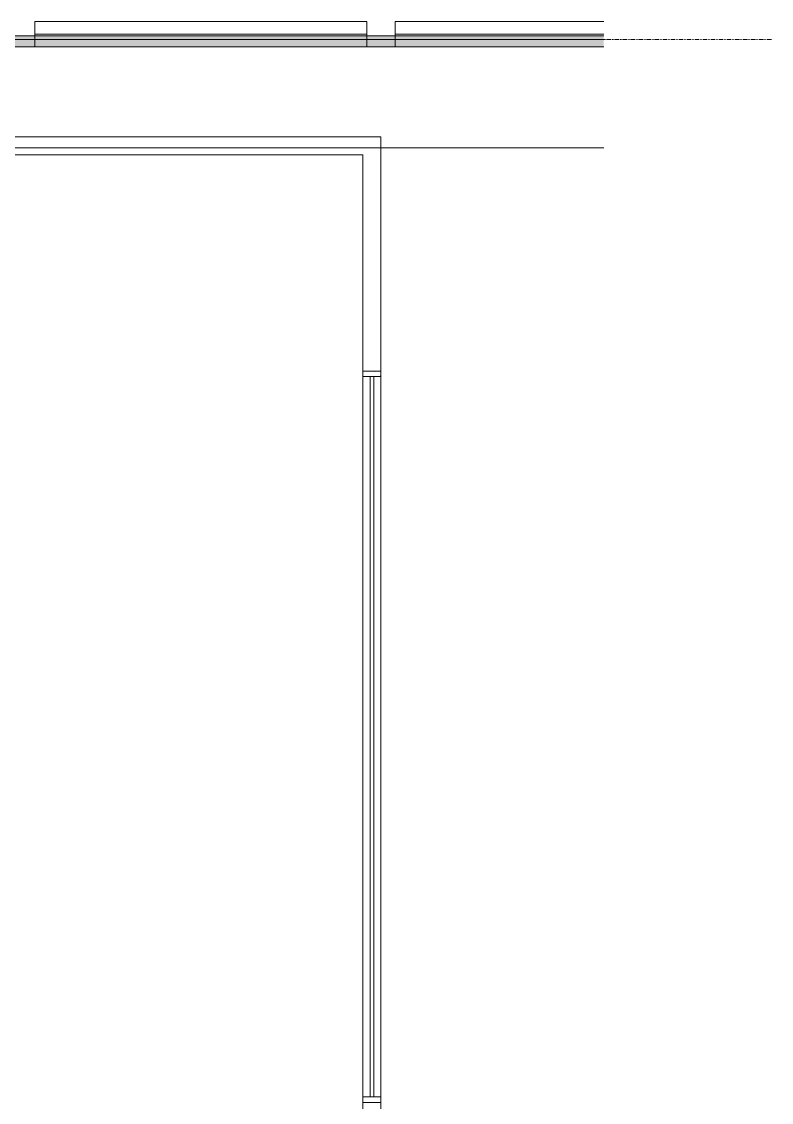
# Model space of a CAD drawing. Header units: millimetres. Extents: x -21807 to 17683, y 43568 to 60640.
# Drawn here: x 13254 to 15335, y 55487 to 58487 of the extents above; entities that cross this region are included whole.
import ezdxf

# ---------------------------------------------------------------- set-up
doc = ezdxf.new("R2010")
doc.units = ezdxf.units.MM
doc.linetypes.add('Grid Line', pattern=[22.225, 12.7, -3.175, 3.175, -3.175])
doc.layers.add('A-FLOR', color=7, linetype='Continuous', lineweight=9, true_color=0x007f00)
doc.layers.add('A-GLAZ', color=7, linetype='Continuous', lineweight=9, true_color=0x00007f)
for name, color, linetype, lineweight in [('A-WALL', 7, 'Continuous', 9), ('A-WALL-PATT', 7, 'Continuous', 9), ('S-GRID', 7, 'Continuous', 9)]:
    doc.layers.add(name, color=color, linetype=linetype, lineweight=lineweight)

# ---------------------------------------------------------------- blocks, each defined once
blk = doc.blocks.new('AK_OViewTuongPanel - 2000x1200-1198638-MẶT BẰNG HỆ THỐNG GIÓ THẢI')
at = {"layer": 'A-GLAZ', "true_color": 0xaaaaaa}
h = blk.add_hatch(dxfattribs=at)
h.set_pattern_fill('FP_1', color=253, style=0, pattern_type=2)
h.set_pattern_definition([(127.5, (56501.94, -14226.41), (-107.6708, -3.52028), [7.376, -77.561, 7.376, -87.62, -90.805]), (127.5, (56501.94, -14226.41), (-107.6708, -3.52028), [-179.934, 7.376, -83.429]), (97.5, (56501.94, -14226.41), (-157.70153, 98.89488), [7.376, -38.445, 7.376, -69.179, -29.337]), (97.5, (56501.94, -14226.41), (-157.70153, 98.89488), [-122.377, 7.376, -21.961]), (57.5, (56501.94, -14295.14), (-0.31631, 174.01878), [7.376, -20.564, 7.376, -93.208, -131.318]), (57.5, (56501.94, -14295.14), (-0.31631, 174.01878), [-128.524, 7.376, -123.942]), (47.5, (56501.94, -14295.14), (-49.0445, 167.9829), [7.376, -6.594, 7.376, -58.562, -75.438]), (47.5, (56501.94, -14295.14), (-49.0445, 167.9829), [-79.908, 7.376, -68.062])])
h.paths.add_polyline_path([(1015, 25), (1000, 25), (1000, -25), (1015, -25)])
h.paths.add_polyline_path([(-1000, -25), (-1000, 25), (-1015, 25), (-1015, -25)])
at = {"layer": 'A-GLAZ', "color": 9, "lineweight": 13, "true_color": 0xaaaad4}
for p, q in [((-1015, 25), (-1015, -25)), ((-1000, 25), (-1015, 25)), ((-1000, -25), (-1000, 25)), ((1000, 25), (-1000, 25)), ((1000, 5), (-1000, 5)), ((-1000, 5), (-1000, -5)), ((1015, 25), (1000, 25)), ((1000, 25), (1000, -25)), ((1000, -5), (1000, 5)), ((1015, -25), (1015, 25)), ((-1015, -25), (-1000, -25)), ((-1000, -5), (1000, -5)), ((-1000, -25), (1000, -25)), ((1000, -25), (1015, -25))]:
    blk.add_line(p, q, dxfattribs=at)
at = {"layer": 'A-GLAZ', "color": 7, "lineweight": 13, "true_color": 0xececf5}
for p, q in [((-1015, -25), (-1015, 25)), ((-1000, -5), (-1000, 5)), ((-1000, 5), (-1000, -5)), ((1000, 5), (1000, -5)), ((1000, -5), (1000, 5)), ((1015, 25), (1015, -25))]:
    blk.add_line(p, q, dxfattribs=at)
at = {"layer": 'A-GLAZ', "color": 254, "lineweight": 13, "true_color": 0xe0e0ef}
for p, q in [((-1015, 25), (-1000, 25)), ((-1000, 25), (-1000, 5)), ((1000, 25), (1015, 25)), ((1000, 5), (1000, 25)), ((-1000, -25), (-1015, -25)), ((-1000, -5), (-1000, -25)), ((1000, -25), (1000, -5)), ((1015, -25), (1000, -25))]:
    blk.add_line(p, q, dxfattribs=at)
at = {"layer": 'A-GLAZ', "color": 254, "lineweight": 13, "true_color": 0xcccce5}
for p, q in [((-1000, 25), (1000, 25)), ((-1000, 5), (1000, 5)), ((1000, -5), (-1000, -5)), ((1000, -25), (-1000, -25))]:
    blk.add_line(p, q, dxfattribs=at)
blk = doc.blocks.new('M_Window-Louvers - 1000x1000mm-1210469-MẶT BẰNG HỆ THỐNG GIÓ THẢI')
at = {"layer": 'A-GLAZ', "color": 254, "lineweight": 13, "true_color": 0xcccce5}
for p, q in [((-460.5, 26.3), (-460.5, 61.2)), ((117.7, 61.2), (-460.5, 61.2)), ((-460.5, 61.2), (-460.5, 26.3)), ((117.7, 61.2), (-460.5, 61.2)), ((-460.5, -8.7), (-460.5, 26.3)), ((-460.5, 26.3), (-460.5, -8.7)), ((-460.5, -8.7), (117.7, -8.7)), ((117.7, -8.7), (-460.5, -8.7))]:
    blk.add_line(p, q, dxfattribs=at)
at = {"layer": 'A-GLAZ', "color": 254, "lineweight": 13, "true_color": 0xe0e0ef}
for p, q in [((-460.5, 61.2), (-460.5, 26.3)), ((117.7, 61.2), (-460.5, 61.2)), ((-460.5, 26.3), (-460.5, 61.2)), ((117.7, 61.2), (-460.5, 61.2)), ((-460.5, 26.3), (-460.5, -8.7)), ((117.7, 26.3), (-460.5, 26.3)), ((-460.5, -8.7), (-460.5, 26.3)), ((117.7, 26.3), (-460.5, 26.3)), ((117.7, -8.7), (-460.5, -8.7)), ((-460.5, -8.7), (117.7, -8.7))]:
    blk.add_line(p, q, dxfattribs=at)
at = {"layer": 'A-GLAZ', "color": 7, "lineweight": 13, "true_color": 0xececf5}
for p, q in [((-460.5, 61.2), (-460.5, 26.3)), ((117.7, 61.2), (-460.5, 61.2)), ((-460.5, 26.3), (-460.5, 61.2)), ((117.7, 61.2), (-460.5, 61.2)), ((-460.5, 26.3), (-460.5, -8.7)), ((-460.5, -8.7), (-460.5, 26.3)), ((117.7, -8.7), (-460.5, -8.7)), ((-460.5, -8.7), (117.7, -8.7))]:
    blk.add_line(p, q, dxfattribs=at)
at = {"layer": 'A-GLAZ', "color": 7, "lineweight": 13, "true_color": 0xf3f3f9}
for p, q in [((-460.5, 61.2), (-460.5, 26.3)), ((117.7, 61.2), (-460.5, 61.2)), ((-460.5, 26.3), (-460.5, 61.2)), ((117.7, 61.2), (-460.5, 61.2)), ((117.7, 26.3), (-460.5, 26.3)), ((117.7, 26.3), (-460.5, 26.3)), ((-460.5, 26.3), (-460.5, -8.7)), ((-460.5, -8.7), (-460.5, 26.3)), ((117.7, -8.7), (-460.5, -8.7)), ((-460.5, -8.7), (117.7, -8.7))]:
    blk.add_line(p, q, dxfattribs=at)
at = {"layer": 'A-GLAZ', "color": 7, "lineweight": 13, "true_color": 0xf7f7fb}
for p, q in [((-460.5, 61.2), (-460.5, 26.3)), ((117.7, 61.2), (-460.5, 61.2)), ((-460.5, 26.3), (-460.5, 61.2)), ((117.7, 61.2), (-460.5, 61.2)), ((-460.5, 26.3), (-460.5, -8.7)), ((-460.5, -8.7), (-460.5, 26.3)), ((117.7, -8.7), (-460.5, -8.7)), ((-460.5, -8.7), (117.7, -8.7))]:
    blk.add_line(p, q, dxfattribs=at)
at = {"layer": 'A-GLAZ', "color": 7, "lineweight": 13, "true_color": 0xfafafc}
for p, q in [((-460.5, 61.2), (-460.5, 26.3)), ((117.7, 61.2), (-460.5, 61.2)), ((-460.5, 26.3), (-460.5, 61.2)), ((117.7, 61.2), (-460.5, 61.2)), ((117.7, 26.3), (-460.5, 26.3)), ((117.7, 26.3), (-460.5, 26.3)), ((-460.5, 26.3), (-460.5, -8.7)), ((-460.5, -8.7), (-460.5, 26.3)), ((117.7, -8.7), (-460.5, -8.7)), ((-460.5, -8.7), (117.7, -8.7))]:
    blk.add_line(p, q, dxfattribs=at)
at = {"layer": 'A-GLAZ', "color": 7, "lineweight": 13, "true_color": 0xfcfcfd}
for p, q in [((-460.5, 61.2), (-460.5, 26.3)), ((117.7, 61.2), (-460.5, 61.2)), ((-460.5, 26.3), (-460.5, 61.2)), ((117.7, 61.2), (-460.5, 61.2)), ((-460.5, 26.3), (-460.5, -8.7)), ((-460.5, -8.7), (-460.5, 26.3)), ((117.7, -8.7), (-460.5, -8.7)), ((-460.5, -8.7), (117.7, -8.7))]:
    blk.add_line(p, q, dxfattribs=at)
at = {"layer": 'A-GLAZ', "color": 7, "lineweight": 13, "true_color": 0xfdfdfd}
for p, q in [((-460.5, 61.2), (-460.5, 26.3)), ((117.7, 61.2), (-460.5, 61.2)), ((-460.5, 26.3), (-460.5, 61.2)), ((-460.5, 61.2), (-460.5, 26.3)), ((117.7, 61.2), (-460.5, 61.2)), ((117.7, 61.2), (-460.5, 61.2)), ((-460.5, 26.3), (-460.5, 61.2)), ((-460.5, 61.2), (-460.5, 26.3)), ((117.7, 61.2), (-460.5, 61.2)), ((117.7, 61.2), (-460.5, 61.2)), ((-460.5, 26.3), (-460.5, 61.2)), ((-460.5, 61.2), (-460.5, 26.3)), ((117.7, 61.2), (-460.5, 61.2)), ((117.7, 61.2), (-460.5, 61.2)), ((-460.5, 26.3), (-460.5, 61.2)), ((-460.5, 61.2), (-460.5, 26.3)), ((117.7, 61.2), (-460.5, 61.2)), ((117.7, 61.2), (-460.5, 61.2)), ((-460.5, 26.3), (-460.5, 61.2)), ((-460.5, 61.2), (-460.5, 26.3)), ((117.7, 61.2), (-460.5, 61.2)), ((117.7, 61.2), (-460.5, 61.2)), ((-460.5, 26.3), (-460.5, 61.2)), ((-460.5, 61.2), (-460.5, 26.3)), ((117.7, 61.2), (-460.5, 61.2)), ((117.7, 61.2), (-460.5, 61.2)), ((-460.5, 26.3), (-460.5, 61.2)), ((-460.5, 61.2), (-460.5, 26.3)), ((117.7, 61.2), (-460.5, 61.2)), ((117.7, 61.2), (-460.5, 61.2)), ((-460.5, 26.3), (-460.5, 61.2)), ((-460.5, 61.2), (-460.5, 26.3)), ((117.7, 61.2), (-460.5, 61.2)), ((117.7, 61.2), (-460.5, 61.2)), ((-460.5, 26.3), (-460.5, 61.2)), ((-460.5, 61.2), (-460.5, 26.3)), ((117.7, 61.2), (-460.5, 61.2)), ((117.7, 61.2), (-460.5, 61.2)), ((-460.5, 26.3), (-460.5, 61.2)), ((-460.5, 61.2), (-460.5, 26.3)), ((117.7, 61.2), (-460.5, 61.2)), ((117.7, 61.2), (-460.5, 61.2)), ((-460.5, 26.3), (-460.5, 61.2)), ((-460.5, 61.2), (-460.5, 26.3)), ((117.7, 61.2), (-460.5, 61.2)), ((117.7, 61.2), (-460.5, 61.2)), ((-460.5, 26.3), (-460.5, 61.2)), ((-460.5, 61.2), (-460.5, 26.3)), ((117.7, 61.2), (-460.5, 61.2)), ((117.7, 61.2), (-460.5, 61.2)), ((-460.5, 26.3), (-460.5, 61.2)), ((-460.5, 61.2), (-460.5, 26.3)), ((117.7, 61.2), (-460.5, 61.2)), ((117.7, 61.2), (-460.5, 61.2)), ((-460.5, 26.3), (-460.5, 61.2)), ((-460.5, 61.2), (-460.5, 26.3)), ((117.7, 61.2), (-460.5, 61.2)), ((117.7, 61.2), (-460.5, 61.2)), ((117.7, 26.3), (-460.5, 26.3)), ((117.7, 26.3), (-460.5, 26.3)), ((117.7, 26.3), (-460.5, 26.3)), ((117.7, 26.3), (-460.5, 26.3)), ((117.7, 26.3), (-460.5, 26.3)), ((117.7, 26.3), (-460.5, 26.3)), ((117.7, 26.3), (-460.5, 26.3)), ((-460.5, 26.3), (-460.5, -8.7)), ((117.7, 26.3), (-460.5, 26.3)), ((117.7, 26.3), (-460.5, 26.3)), ((-460.5, -8.7), (-460.5, 26.3)), ((-460.5, 26.3), (-460.5, -8.7)), ((117.7, 26.3), (-460.5, 26.3)), ((117.7, 26.3), (-460.5, 26.3)), ((-460.5, -8.7), (-460.5, 26.3)), ((-460.5, 26.3), (-460.5, -8.7)), ((117.7, 26.3), (-460.5, 26.3)), ((117.7, 26.3), (-460.5, 26.3)), ((-460.5, -8.7), (-460.5, 26.3)), ((-460.5, 26.3), (-460.5, -8.7)), ((117.7, 26.3), (-460.5, 26.3)), ((117.7, 26.3), (-460.5, 26.3)), ((-460.5, -8.7), (-460.5, 26.3)), ((-460.5, 26.3), (-460.5, -8.7)), ((117.7, 26.3), (-460.5, 26.3)), ((117.7, 26.3), (-460.5, 26.3)), ((-460.5, -8.7), (-460.5, 26.3)), ((-460.5, 26.3), (-460.5, -8.7)), ((117.7, 26.3), (-460.5, 26.3)), ((117.7, 26.3), (-460.5, 26.3)), ((-460.5, -8.7), (-460.5, 26.3)), ((-460.5, 26.3), (-460.5, -8.7)), ((117.7, 26.3), (-460.5, 26.3)), ((117.7, 26.3), (-460.5, 26.3)), ((-460.5, -8.7), (-460.5, 26.3)), ((-460.5, 26.3), (-460.5, -8.7)), ((117.7, 26.3), (-460.5, 26.3)), ((117.7, 26.3), (-460.5, 26.3)), ((-460.5, -8.7), (-460.5, 26.3)), ((-460.5, 26.3), (-460.5, -8.7)), ((117.7, 26.3), (-460.5, 26.3)), ((117.7, 26.3), (-460.5, 26.3)), ((-460.5, -8.7), (-460.5, 26.3)), ((-460.5, 26.3), (-460.5, -8.7)), ((117.7, 26.3), (-460.5, 26.3)), ((117.7, 26.3), (-460.5, 26.3)), ((-460.5, -8.7), (-460.5, 26.3)), ((-460.5, 26.3), (-460.5, -8.7)), ((117.7, 26.3), (-460.5, 26.3)), ((117.7, 26.3), (-460.5, 26.3)), ((-460.5, -8.7), (-460.5, 26.3)), ((-460.5, 26.3), (-460.5, -8.7)), ((117.7, 26.3), (-460.5, 26.3)), ((117.7, 26.3), (-460.5, 26.3)), ((-460.5, -8.7), (-460.5, 26.3)), ((-460.5, 26.3), (-460.5, -8.7)), ((117.7, 26.3), (-460.5, 26.3)), ((117.7, 26.3), (-460.5, 26.3)), ((-460.5, -8.7), (-460.5, 26.3)), ((-460.5, 26.3), (-460.5, -8.7)), ((117.7, 26.3), (-460.5, 26.3)), ((117.7, 26.3), (-460.5, 26.3)), ((-460.5, -8.7), (-460.5, 26.3)), ((-460.5, 26.3), (-460.5, -8.7)), ((117.7, 26.3), (-460.5, 26.3)), ((117.7, 26.3), (-460.5, 26.3)), ((117.7, -8.7), (-460.5, -8.7)), ((-460.5, -8.7), (117.7, -8.7)), ((117.7, -8.7), (-460.5, -8.7)), ((-460.5, -8.7), (117.7, -8.7)), ((117.7, -8.7), (-460.5, -8.7)), ((-460.5, -8.7), (117.7, -8.7)), ((117.7, -8.7), (-460.5, -8.7)), ((-460.5, -8.7), (117.7, -8.7)), ((117.7, -8.7), (-460.5, -8.7)), ((-460.5, -8.7), (117.7, -8.7)), ((117.7, -8.7), (-460.5, -8.7)), ((-460.5, -8.7), (117.7, -8.7)), ((117.7, -8.7), (-460.5, -8.7)), ((-460.5, -8.7), (117.7, -8.7)), ((117.7, -8.7), (-460.5, -8.7)), ((-460.5, -8.7), (117.7, -8.7)), ((117.7, -8.7), (-460.5, -8.7)), ((-460.5, -8.7), (117.7, -8.7)), ((117.7, -8.7), (-460.5, -8.7)), ((-460.5, -8.7), (117.7, -8.7)), ((117.7, -8.7), (-460.5, -8.7)), ((-460.5, -8.7), (117.7, -8.7)), ((117.7, -8.7), (-460.5, -8.7)), ((-460.5, -8.7), (117.7, -8.7)), ((117.7, -8.7), (-460.5, -8.7)), ((-460.5, -8.7), (117.7, -8.7)), ((117.7, -8.7), (-460.5, -8.7)), ((-460.5, -8.7), (117.7, -8.7)), ((117.7, -8.7), (-460.5, -8.7))]:
    blk.add_line(p, q, dxfattribs=at)
at = {"layer": 'A-GLAZ', "color": 9, "lineweight": 13, "true_color": 0xaaaad4}
for p, q in [((-460.5, 26.3), (-460.5, 61.2)), ((117.7, 61.2), (-460.5, 61.2)), ((-460.5, -8.7), (-460.5, 26.3)), ((117.7, 26.3), (-460.5, 26.3)), ((-460.5, -8.7), (117.7, -8.7))]:
    blk.add_line(p, q, dxfattribs=at)
blk = doc.blocks.new('M_Window-Louvers - 1000x1000mm-V24-MẶT BẰNG HỆ THỐNG GIÓ THẢI')
at = {"layer": 'A-GLAZ', "color": 254, "lineweight": 13, "true_color": 0xcccce5}
for p, q in [((-460.5, 26.275), (-460.5, 61.2)), ((460.5, 61.2), (-460.5, 61.2)), ((-460.5, 61.2), (-460.5, 26.275)), ((460.5, 61.2), (-460.5, 61.2)), ((460.5, 61.2), (460.5, 26.275)), ((460.5, 26.275), (460.5, 61.2)), ((-460.5, -8.65), (-460.5, 26.275)), ((-460.5, 26.275), (-460.5, -8.65)), ((460.5, 26.275), (460.5, -8.65)), ((460.5, -8.65), (460.5, 26.275)), ((-460.5, -8.65), (460.5, -8.65)), ((460.5, -8.65), (-460.5, -8.65))]:
    blk.add_line(p, q, dxfattribs=at)
at = {"layer": 'A-GLAZ', "color": 254, "lineweight": 13, "true_color": 0xe0e0ef}
for p, q in [((-460.5, 61.2), (-460.5, 26.275)), ((460.5, 61.2), (-460.5, 61.2)), ((-460.5, 26.275), (-460.5, 61.2)), ((460.5, 61.2), (-460.5, 61.2)), ((460.5, 26.275), (460.5, 61.2)), ((460.5, 61.2), (460.5, 26.275)), ((-460.5, 26.275), (-460.5, -8.65)), ((460.5, 26.275), (-460.5, 26.275)), ((-460.5, -8.65), (-460.5, 26.275)), ((460.5, 26.275), (-460.5, 26.275)), ((460.5, -8.65), (460.5, 26.275)), ((460.5, 26.275), (460.5, -8.65)), ((460.5, -8.65), (-460.5, -8.65)), ((-460.5, -8.65), (460.5, -8.65))]:
    blk.add_line(p, q, dxfattribs=at)
at = {"layer": 'A-GLAZ', "color": 7, "lineweight": 13, "true_color": 0xececf5}
for p, q in [((-460.5, 61.2), (-460.5, 26.275)), ((460.5, 61.2), (-460.5, 61.2)), ((-460.5, 26.275), (-460.5, 61.2)), ((460.5, 61.2), (-460.5, 61.2)), ((460.5, 26.275), (460.5, 61.2)), ((460.5, 61.2), (460.5, 26.275)), ((-460.5, 26.275), (-460.5, -8.65)), ((-460.5, -8.65), (-460.5, 26.275)), ((460.5, -8.65), (460.5, 26.275)), ((460.5, 26.275), (460.5, -8.65)), ((460.5, -8.65), (-460.5, -8.65)), ((-460.5, -8.65), (460.5, -8.65))]:
    blk.add_line(p, q, dxfattribs=at)
at = {"layer": 'A-GLAZ', "color": 7, "lineweight": 13, "true_color": 0xf3f3f9}
for p, q in [((-460.5, 61.2), (-460.5, 26.275)), ((460.5, 61.2), (-460.5, 61.2)), ((-460.5, 26.275), (-460.5, 61.2)), ((460.5, 61.2), (-460.5, 61.2)), ((460.5, 26.275), (460.5, 61.2)), ((460.5, 61.2), (460.5, 26.275)), ((460.5, 26.275), (-460.5, 26.275)), ((460.5, 26.275), (-460.5, 26.275)), ((-460.5, 26.275), (-460.5, -8.65)), ((-460.5, -8.65), (-460.5, 26.275)), ((460.5, -8.65), (460.5, 26.275)), ((460.5, 26.275), (460.5, -8.65)), ((460.5, -8.65), (-460.5, -8.65)), ((-460.5, -8.65), (460.5, -8.65))]:
    blk.add_line(p, q, dxfattribs=at)
at = {"layer": 'A-GLAZ', "color": 7, "lineweight": 13, "true_color": 0xf7f7fb}
for p, q in [((-460.5, 61.2), (-460.5, 26.275)), ((460.5, 61.2), (-460.5, 61.2)), ((-460.5, 26.275), (-460.5, 61.2)), ((460.5, 61.2), (-460.5, 61.2)), ((460.5, 26.275), (460.5, 61.2)), ((460.5, 61.2), (460.5, 26.275)), ((-460.5, 26.275), (-460.5, -8.65)), ((-460.5, -8.65), (-460.5, 26.275)), ((460.5, -8.65), (460.5, 26.275)), ((460.5, 26.275), (460.5, -8.65)), ((460.5, -8.65), (-460.5, -8.65)), ((-460.5, -8.65), (460.5, -8.65))]:
    blk.add_line(p, q, dxfattribs=at)
at = {"layer": 'A-GLAZ', "color": 7, "lineweight": 13, "true_color": 0xfafafc}
for p, q in [((-460.5, 61.2), (-460.5, 26.275)), ((460.5, 61.2), (-460.5, 61.2)), ((-460.5, 26.275), (-460.5, 61.2)), ((460.5, 61.2), (-460.5, 61.2)), ((460.5, 26.275), (460.5, 61.2)), ((460.5, 61.2), (460.5, 26.275)), ((460.5, 26.275), (-460.5, 26.275)), ((460.5, 26.275), (-460.5, 26.275)), ((-460.5, 26.275), (-460.5, -8.65)), ((-460.5, -8.65), (-460.5, 26.275)), ((460.5, -8.65), (460.5, 26.275)), ((460.5, 26.275), (460.5, -8.65)), ((460.5, -8.65), (-460.5, -8.65)), ((-460.5, -8.65), (460.5, -8.65))]:
    blk.add_line(p, q, dxfattribs=at)
at = {"layer": 'A-GLAZ', "color": 7, "lineweight": 13, "true_color": 0xfcfcfd}
for p, q in [((-460.5, 61.2), (-460.5, 26.275)), ((460.5, 61.2), (-460.5, 61.2)), ((-460.5, 26.275), (-460.5, 61.2)), ((460.5, 61.2), (-460.5, 61.2)), ((460.5, 26.275), (460.5, 61.2)), ((460.5, 61.2), (460.5, 26.275)), ((-460.5, 26.275), (-460.5, -8.65)), ((-460.5, -8.65), (-460.5, 26.275)), ((460.5, -8.65), (460.5, 26.275)), ((460.5, 26.275), (460.5, -8.65)), ((460.5, -8.65), (-460.5, -8.65)), ((-460.5, -8.65), (460.5, -8.65))]:
    blk.add_line(p, q, dxfattribs=at)
at = {"layer": 'A-GLAZ', "color": 7, "lineweight": 13, "true_color": 0xfdfdfd}
for p, q in [((-460.5, 61.2), (-460.5, 26.275)), ((460.5, 61.2), (-460.5, 61.2)), ((-460.5, 26.275), (-460.5, 61.2)), ((-460.5, 61.2), (-460.5, 26.275)), ((460.5, 61.2), (-460.5, 61.2)), ((460.5, 61.2), (-460.5, 61.2)), ((-460.5, 26.275), (-460.5, 61.2)), ((-460.5, 61.2), (-460.5, 26.275)), ((460.5, 61.2), (-460.5, 61.2)), ((460.5, 61.2), (-460.5, 61.2)), ((-460.5, 26.275), (-460.5, 61.2)), ((-460.5, 61.2), (-460.5, 26.275)), ((460.5, 61.2), (-460.5, 61.2)), ((460.5, 61.2), (-460.5, 61.2)), ((-460.5, 26.275), (-460.5, 61.2)), ((-460.5, 61.2), (-460.5, 26.275)), ((460.5, 61.2), (-460.5, 61.2)), ((460.5, 61.2), (-460.5, 61.2)), ((-460.5, 26.275), (-460.5, 61.2)), ((-460.5, 61.2), (-460.5, 26.275)), ((460.5, 61.2), (-460.5, 61.2)), ((460.5, 61.2), (-460.5, 61.2)), ((-460.5, 26.275), (-460.5, 61.2)), ((-460.5, 61.2), (-460.5, 26.275)), ((460.5, 61.2), (-460.5, 61.2)), ((460.5, 61.2), (-460.5, 61.2)), ((-460.5, 26.275), (-460.5, 61.2)), ((-460.5, 61.2), (-460.5, 26.275)), ((460.5, 61.2), (-460.5, 61.2)), ((460.5, 61.2), (-460.5, 61.2)), ((-460.5, 26.275), (-460.5, 61.2)), ((-460.5, 61.2), (-460.5, 26.275)), ((460.5, 61.2), (-460.5, 61.2)), ((460.5, 61.2), (-460.5, 61.2)), ((-460.5, 26.275), (-460.5, 61.2)), ((-460.5, 61.2), (-460.5, 26.275)), ((460.5, 61.2), (-460.5, 61.2)), ((460.5, 61.2), (-460.5, 61.2)), ((-460.5, 26.275), (-460.5, 61.2)), ((-460.5, 61.2), (-460.5, 26.275)), ((460.5, 61.2), (-460.5, 61.2)), ((460.5, 61.2), (-460.5, 61.2)), ((-460.5, 26.275), (-460.5, 61.2)), ((-460.5, 61.2), (-460.5, 26.275)), ((460.5, 61.2), (-460.5, 61.2)), ((460.5, 61.2), (-460.5, 61.2)), ((-460.5, 26.275), (-460.5, 61.2)), ((-460.5, 61.2), (-460.5, 26.275)), ((460.5, 61.2), (-460.5, 61.2)), ((460.5, 61.2), (-460.5, 61.2)), ((-460.5, 26.275), (-460.5, 61.2)), ((-460.5, 61.2), (-460.5, 26.275)), ((460.5, 61.2), (-460.5, 61.2)), ((460.5, 61.2), (-460.5, 61.2)), ((-460.5, 26.275), (-460.5, 61.2)), ((-460.5, 61.2), (-460.5, 26.275)), ((460.5, 61.2), (-460.5, 61.2)), ((460.5, 61.2), (-460.5, 61.2)), ((460.5, 26.275), (460.5, 61.2)), ((460.5, 26.275), (460.5, 61.2)), ((460.5, 61.2), (460.5, 26.275)), ((460.5, 26.275), (460.5, 61.2)), ((460.5, 61.2), (460.5, 26.275)), ((460.5, 26.275), (460.5, 61.2)), ((460.5, 61.2), (460.5, 26.275)), ((460.5, 26.275), (460.5, 61.2)), ((460.5, 61.2), (460.5, 26.275)), ((460.5, 26.275), (460.5, 61.2)), ((460.5, 61.2), (460.5, 26.275)), ((460.5, 26.275), (460.5, 61.2)), ((460.5, 61.2), (460.5, 26.275)), ((460.5, 26.275), (460.5, 61.2)), ((460.5, 61.2), (460.5, 26.275)), ((460.5, 26.275), (460.5, 61.2)), ((460.5, 61.2), (460.5, 26.275)), ((460.5, 26.275), (460.5, 61.2)), ((460.5, 61.2), (460.5, 26.275)), ((460.5, 26.275), (460.5, 61.2)), ((460.5, 61.2), (460.5, 26.275)), ((460.5, 26.275), (460.5, 61.2)), ((460.5, 61.2), (460.5, 26.275)), ((460.5, 26.275), (460.5, 61.2)), ((460.5, 61.2), (460.5, 26.275)), ((460.5, 26.275), (460.5, 61.2)), ((460.5, 61.2), (460.5, 26.275)), ((460.5, 26.275), (460.5, 61.2)), ((460.5, 61.2), (460.5, 26.275)), ((460.5, 26.275), (-460.5, 26.275)), ((460.5, 26.275), (-460.5, 26.275)), ((460.5, 26.275), (-460.5, 26.275)), ((460.5, 26.275), (-460.5, 26.275)), ((460.5, 26.275), (-460.5, 26.275)), ((460.5, 26.275), (-460.5, 26.275)), ((460.5, 26.275), (-460.5, 26.275)), ((-460.5, 26.275), (-460.5, -8.65)), ((460.5, 26.275), (-460.5, 26.275)), ((460.5, 26.275), (-460.5, 26.275)), ((-460.5, -8.65), (-460.5, 26.275)), ((-460.5, 26.275), (-460.5, -8.65)), ((460.5, 26.275), (-460.5, 26.275)), ((460.5, 26.275), (-460.5, 26.275)), ((-460.5, -8.65), (-460.5, 26.275)), ((-460.5, 26.275), (-460.5, -8.65)), ((460.5, 26.275), (-460.5, 26.275)), ((460.5, 26.275), (-460.5, 26.275)), ((-460.5, -8.65), (-460.5, 26.275)), ((-460.5, 26.275), (-460.5, -8.65)), ((460.5, 26.275), (-460.5, 26.275)), ((460.5, 26.275), (-460.5, 26.275)), ((-460.5, -8.65), (-460.5, 26.275)), ((-460.5, 26.275), (-460.5, -8.65)), ((460.5, 26.275), (-460.5, 26.275)), ((460.5, 26.275), (-460.5, 26.275)), ((-460.5, -8.65), (-460.5, 26.275)), ((-460.5, 26.275), (-460.5, -8.65)), ((460.5, 26.275), (-460.5, 26.275)), ((460.5, 26.275), (-460.5, 26.275)), ((-460.5, -8.65), (-460.5, 26.275)), ((-460.5, 26.275), (-460.5, -8.65)), ((460.5, 26.275), (-460.5, 26.275)), ((460.5, 26.275), (-460.5, 26.275)), ((-460.5, -8.65), (-460.5, 26.275)), ((-460.5, 26.275), (-460.5, -8.65)), ((460.5, 26.275), (-460.5, 26.275)), ((460.5, 26.275), (-460.5, 26.275)), ((-460.5, -8.65), (-460.5, 26.275)), ((-460.5, 26.275), (-460.5, -8.65)), ((460.5, 26.275), (-460.5, 26.275)), ((460.5, 26.275), (-460.5, 26.275)), ((-460.5, -8.65), (-460.5, 26.275)), ((-460.5, 26.275), (-460.5, -8.65)), ((460.5, 26.275), (-460.5, 26.275)), ((460.5, 26.275), (-460.5, 26.275)), ((-460.5, -8.65), (-460.5, 26.275)), ((-460.5, 26.275), (-460.5, -8.65)), ((460.5, 26.275), (-460.5, 26.275)), ((460.5, 26.275), (-460.5, 26.275)), ((-460.5, -8.65), (-460.5, 26.275)), ((-460.5, 26.275), (-460.5, -8.65)), ((460.5, 26.275), (-460.5, 26.275)), ((460.5, 26.275), (-460.5, 26.275)), ((-460.5, -8.65), (-460.5, 26.275)), ((-460.5, 26.275), (-460.5, -8.65)), ((460.5, 26.275), (-460.5, 26.275)), ((460.5, 26.275), (-460.5, 26.275)), ((-460.5, -8.65), (-460.5, 26.275)), ((-460.5, 26.275), (-460.5, -8.65)), ((460.5, 26.275), (-460.5, 26.275)), ((460.5, 26.275), (-460.5, 26.275)), ((-460.5, -8.65), (-460.5, 26.275)), ((-460.5, 26.275), (-460.5, -8.65)), ((460.5, 26.275), (-460.5, 26.275)), ((460.5, 26.275), (-460.5, 26.275)), ((460.5, -8.65), (460.5, 26.275)), ((460.5, -8.65), (460.5, 26.275)), ((460.5, 26.275), (460.5, -8.65)), ((460.5, -8.65), (460.5, 26.275)), ((460.5, 26.275), (460.5, -8.65)), ((460.5, -8.65), (460.5, 26.275)), ((460.5, 26.275), (460.5, -8.65)), ((460.5, -8.65), (460.5, 26.275)), ((460.5, 26.275), (460.5, -8.65)), ((460.5, -8.65), (460.5, 26.275)), ((460.5, 26.275), (460.5, -8.65)), ((460.5, -8.65), (460.5, 26.275)), ((460.5, 26.275), (460.5, -8.65)), ((460.5, -8.65), (460.5, 26.275)), ((460.5, 26.275), (460.5, -8.65)), ((460.5, -8.65), (460.5, 26.275)), ((460.5, 26.275), (460.5, -8.65)), ((460.5, -8.65), (460.5, 26.275)), ((460.5, 26.275), (460.5, -8.65)), ((460.5, -8.65), (460.5, 26.275)), ((460.5, 26.275), (460.5, -8.65)), ((460.5, -8.65), (460.5, 26.275)), ((460.5, 26.275), (460.5, -8.65)), ((460.5, -8.65), (460.5, 26.275)), ((460.5, 26.275), (460.5, -8.65)), ((460.5, -8.65), (460.5, 26.275)), ((460.5, 26.275), (460.5, -8.65)), ((460.5, -8.65), (460.5, 26.275)), ((460.5, 26.275), (460.5, -8.65)), ((460.5, -8.65), (-460.5, -8.65)), ((-460.5, -8.65), (460.5, -8.65)), ((460.5, -8.65), (-460.5, -8.65)), ((-460.5, -8.65), (460.5, -8.65)), ((460.5, -8.65), (-460.5, -8.65)), ((-460.5, -8.65), (460.5, -8.65)), ((460.5, -8.65), (-460.5, -8.65)), ((-460.5, -8.65), (460.5, -8.65)), ((460.5, -8.65), (-460.5, -8.65)), ((-460.5, -8.65), (460.5, -8.65)), ((460.5, -8.65), (-460.5, -8.65)), ((-460.5, -8.65), (460.5, -8.65)), ((460.5, -8.65), (-460.5, -8.65)), ((-460.5, -8.65), (460.5, -8.65)), ((460.5, -8.65), (-460.5, -8.65)), ((-460.5, -8.65), (460.5, -8.65)), ((460.5, -8.65), (-460.5, -8.65)), ((-460.5, -8.65), (460.5, -8.65)), ((460.5, -8.65), (-460.5, -8.65)), ((-460.5, -8.65), (460.5, -8.65)), ((460.5, -8.65), (-460.5, -8.65)), ((-460.5, -8.65), (460.5, -8.65)), ((460.5, -8.65), (-460.5, -8.65)), ((-460.5, -8.65), (460.5, -8.65)), ((460.5, -8.65), (-460.5, -8.65)), ((-460.5, -8.65), (460.5, -8.65)), ((460.5, -8.65), (-460.5, -8.65)), ((-460.5, -8.65), (460.5, -8.65)), ((460.5, -8.65), (-460.5, -8.65))]:
    blk.add_line(p, q, dxfattribs=at)
at = {"layer": 'A-GLAZ', "color": 9, "lineweight": 13, "true_color": 0xaaaad4}
for p, q in [((-460.5, 26.275), (-460.5, 61.2)), ((460.5, 61.2), (-460.5, 61.2)), ((460.5, 61.2), (460.5, 26.275)), ((-460.5, -8.65), (-460.5, 26.275)), ((460.5, 26.275), (-460.5, 26.275)), ((460.5, 26.275), (460.5, -8.65)), ((-460.5, -8.65), (460.5, -8.65))]:
    blk.add_line(p, q, dxfattribs=at)
blk = doc.blocks.new('AK-SGS-M3-A_rvt-1-MẶT BẰNG HỆ THỐNG GIÓ THẢI')
at = {"layer": 'A-WALL-PATT', "true_color": 0xeaeaea, "transparency": 33554534}
h = blk.add_hatch(color=254, dxfattribs=at)
h.paths.add_polyline_path([(-16584.2, 58416.9), (-16584.2, 58446.9), (-16663.1, 58446.9), (-16663.1, 58416.9), (-16633.7, 58416.9)])
h.paths.add_polyline_path([(-20048.6, 58416.9), (-17584.1, 58416.9), (-17584.1, 58446.9), (-20048.6, 58446.9)])
h.paths.add_polyline_path([(-15638.1, 58416.9), (-15584.3, 58416.9), (-15584.3, 58446.9), (-15663.2, 58446.9), (-15663.2, 58416.9)])
h.paths.add_polyline_path([(-8882.4, 58416.9), (-8809.2, 58416.9), (-8809.2, 58446.9), (-8888.1, 58446.9), (-8888.1, 58416.9)])
h.paths.add_polyline_path([(-7888.2, 58416.9), (-7809.3, 58416.9), (-7809.3, 58446.9), (-7888.2, 58446.9)])
h.paths.add_polyline_path([(-14144.8, 58416.9), (-9809.1, 58416.9), (-9809.1, 58446.9), (-14663.3, 58446.9), (-14663.3, 58416.9)])
h.paths.add_polyline_path([(-6749, 58416.9), (5590.9, 58416.9), (5590.9, 58446.9), (-6888.3, 58446.9), (-6888.3, 58416.9)])
h.paths.add_polyline_path([(6549.1, 58416.9), (6590.8, 58416.9), (6590.8, 58446.9), (6511.9, 58446.9), (6511.9, 58416.9)])
h.paths.add_polyline_path([(8511.7, 58416.9), (13291.2, 58416.9), (13291.2, 58446.9), (8511.7, 58446.9)])
h.paths.add_polyline_path([(7544.7, 58416.9), (7590.7, 58416.9), (7590.7, 58446.9), (7511.8, 58446.9), (7511.8, 58416.9)])
h.paths.add_polyline_path([(14212.2, 58416.9), (14291.1, 58416.9), (14291.1, 58446.9), (14212.2, 58446.9)])
h = blk.add_hatch(color=254, dxfattribs=at)
h.paths.add_polyline_path([(-16491.5, 58416.9), (-15663.2, 58416.9), (-15663.2, 58446.9), (-16584.2, 58446.9), (-16584.2, 58416.9), (-16562.6, 58416.9)])
h.paths.add_polyline_path([(-16663.1, 58416.9), (-16663.1, 58446.9), (-17584.1, 58446.9), (-17584.1, 58416.9), (-16704.8, 58416.9)])
h.paths.add_polyline_path([(-8888.1, 58416.9), (-8888.1, 58446.9), (-9809.1, 58446.9), (-9809.1, 58416.9), (-9024.6, 58416.9)])
h.paths.add_polyline_path([(-8809.2, 58416.9), (-7888.2, 58416.9), (-7888.2, 58446.9), (-8809.2, 58446.9)])
h.paths.add_polyline_path([(-14663.3, 58416.9), (-14663.3, 58446.9), (-15584.3, 58446.9), (-15584.3, 58416.9), (-14713.7, 58416.9)])
h.paths.add_polyline_path([(-7809.3, 58416.9), (-6888.3, 58416.9), (-6888.3, 58446.9), (-7809.3, 58446.9)])
h.paths.add_polyline_path([(6590.8, 58416.9), (7511.8, 58416.9), (7511.8, 58446.9), (6590.8, 58446.9)])
h.paths.add_polyline_path([(5590.9, 58416.9), (6511.9, 58416.9), (6511.9, 58446.9), (5590.9, 58446.9)])
h.paths.add_polyline_path([(14212.2, 58416.9), (14212.2, 58446.9), (13291.2, 58446.9), (13291.2, 58416.9), (14158.2, 58416.9)])
h.paths.add_polyline_path([(14300.4, 58416.9), (14869.3, 58416.9), (14869.3, 58446.9), (14291.1, 58446.9), (14291.1, 58416.9)])
h.paths.add_polyline_path([(7590.7, 58416.9), (8511.7, 58416.9), (8511.7, 58446.9), (7590.7, 58446.9)])
at = {"layer": 'A-WALL', "color": 253, "lineweight": 13, "true_color": 0xaaaaaa}
for p, q in [((13291.2, 58446.9), (8511.7, 58446.9)), ((14291.1, 58446.9), (14212.2, 58446.9)), ((8511.7, 58416.9), (13291.2, 58416.9)), ((14212.2, 58416.9), (14291.1, 58416.9)), ((14201.4, 58166.9), (3042.8, 58166.9)), ((14251.4, 58166.9), (14201.4, 58166.9)), ((14251.4, 57516.9), (14251.4, 58166.9)), ((11086.4, 58116.9), (14201.4, 58116.9)), ((14201.4, 58116.9), (14201.4, 57516.9)), ((14869.3, 58136.9), (14251.4, 58136.9)), ((14201.4, 55486.9), (14201.4, 55036.9)), ((14251.4, 55036.9), (14251.4, 55486.9))]:
    blk.add_line(p, q, dxfattribs=at)
at = {"layer": 'A-WALL', "color": 9, "lineweight": 13, "true_color": 0xc3c3c3}
for p, q in [((13291.2, 58446.9), (8511.7, 58446.9)), ((14291.1, 58446.9), (14212.2, 58446.9)), ((8511.7, 58436.9), (13291.2, 58436.9)), ((8511.7, 58416.9), (13291.2, 58416.9)), ((14212.2, 58436.9), (14291.1, 58436.9)), ((14212.2, 58416.9), (14291.1, 58416.9))]:
    blk.add_line(p, q, dxfattribs=at)
at = {"layer": 'A-WALL', "color": 7, "lineweight": 13, "true_color": 0xfdfdfd}
for p, q in [((14212.2, 58446.9), (13291.2, 58446.9)), ((14212.2, 58446.9), (13291.2, 58446.9)), ((14869.3, 58446.9), (14291.1, 58446.9)), ((14869.3, 58446.9), (14291.1, 58446.9)), ((13291.2, 58436.9), (14212.2, 58436.9)), ((14212.2, 58436.9), (13291.2, 58436.9)), ((13291.2, 58416.9), (14212.2, 58416.9)), ((13291.2, 58416.9), (14212.2, 58416.9)), ((14291.1, 58436.9), (14869.3, 58436.9)), ((14869.3, 58436.9), (14291.1, 58436.9)), ((14291.1, 58416.9), (14869.3, 58416.9)), ((14291.1, 58416.9), (14869.3, 58416.9))]:
    blk.add_line(p, q, dxfattribs=at)
at = {"layer": 'A-WALL', "color": 254, "lineweight": 13, "true_color": 0xd8d8d8}
for p, q in [((13291.2, 58436.9), (8511.7, 58436.9)), ((14291.1, 58436.9), (14212.2, 58436.9))]:
    blk.add_line(p, q, dxfattribs=at)
at = {"layer": 'A-WALL', "color": 254, "lineweight": 13, "true_color": 0xe0e0e0}
for p, q in [((14201.4, 58166.9), (3042.8, 58166.9)), ((14201.4, 58166.9), (14251.4, 58166.9)), ((14251.4, 58136.9), (14251.4, 58166.9)), ((11086.4, 58136.9), (14251.4, 58136.9)), ((14201.4, 57516.9), (14251.4, 57516.9)), ((14201.4, 57501.9), (14201.4, 57516.9)), ((14251.4, 57516.9), (14251.4, 57501.9)), ((14201.4, 57501.9), (14201.4, 55501.9)), ((14251.4, 55501.9), (14251.4, 57501.9)), ((14201.4, 55486.9), (14201.4, 55501.9)), ((14251.4, 55501.9), (14251.4, 55486.9)), ((14251.4, 55486.9), (14201.4, 55486.9))]:
    blk.add_line(p, q, dxfattribs=at)
at = {"layer": 'A-WALL', "color": 254, "lineweight": 13, "true_color": 0xcccccc}
for p, q in [((14251.4, 58136.9), (11086.4, 58136.9)), ((11086.4, 58116.9), (14201.4, 58116.9)), ((14201.4, 58116.9), (14201.4, 57516.9)), ((14251.4, 57516.9), (14251.4, 58136.9)), ((14251.4, 58136.9), (14869.3, 58136.9)), ((14201.4, 55501.9), (14201.4, 57501.9)), ((14251.4, 57501.9), (14251.4, 55501.9)), ((14201.4, 55486.9), (14201.4, 55036.9)), ((14251.4, 55036.9), (14251.4, 55486.9))]:
    blk.add_line(p, q, dxfattribs=at)
at = {"layer": 'A-WALL', "color": 7, "lineweight": 13, "true_color": 0xececec}
for p, q in [((14201.4, 57516.9), (14251.4, 57516.9)), ((14201.4, 57516.9), (14201.4, 57501.9)), ((14251.4, 57501.9), (14251.4, 57516.9)), ((14201.4, 55501.9), (14201.4, 55486.9)), ((14251.4, 55486.9), (14251.4, 55501.9)), ((14251.4, 55486.9), (14201.4, 55486.9))]:
    blk.add_line(p, q, dxfattribs=at)
at = {"layer": 'A-GLAZ', "color": 9, "lineweight": 13, "true_color": 0xaaaad4}
for name, p in [('M_Window-Louvers - 1000x1000mm-V24-MẶT BẰNG HỆ THỐNG GIÓ THẢI', (13751.7, 58425.6)), ('M_Window-Louvers - 1000x1000mm-1210469-MẶT BẰNG HỆ THỐNG GIÓ THẢI', (14751.6, 58425.6))]:
    blk.add_blockref(name, p, dxfattribs=at)
at = {"layer": 'A-GLAZ', "color": 9, "lineweight": 13, "true_color": 0xaaaad4, "rotation": 269.9999999999999}
blk.add_blockref('AK_OViewTuongPanel - 2000x1200-1198638-MẶT BẰNG HỆ THỐNG GIÓ THẢI', (14226.4, 56501.9), dxfattribs=at)
blk = doc.blocks.new('AK-SGS-M3-Hrvt_rvt-1-MẶT BẰNG HỆ THỐNG GIÓ THẢI')
at = {"layer": 'A-FLOR', "color": 7, "true_color": 0xecf5ec}
for p, q in [((-19596.1, 58166.9), (14251.4, 58166.9)), ((14251.4, 58166.9), (14251.4, 58136.9)), ((14251.4, 57501.9), (14251.4, 57516.9)), ((14251.4, 57501.9), (14251.4, 55501.9)), ((14251.4, 55486.9), (14251.4, 55501.9))]:
    blk.add_line(p, q, dxfattribs=at)
at = {"layer": 'A-FLOR', "color": 254, "true_color": 0xe0efe0}
for p, q in [((14251.4, 58166.9), (-19596.1, 58166.9)), ((14251.4, 58136.9), (14251.4, 58166.9)), ((14251.4, 58136.9), (14251.4, 57516.9)), ((14251.4, 55501.9), (14251.4, 57501.9)), ((14251.4, 55486.9), (14251.4, 55036.9))]:
    blk.add_line(p, q, dxfattribs=at)
at = {"layer": 'A-FLOR', "color": 254, "true_color": 0xcce5cc}
for p, q in [((14251.4, 57516.9), (14251.4, 58136.9)), ((14251.4, 55036.9), (14251.4, 55486.9))]:
    blk.add_line(p, q, dxfattribs=at)
at = {"layer": 'A-FLOR', "color": 7, "true_color": 0xf3f9f3}
for p, q in [((14251.4, 57516.9), (14251.4, 57501.9)), ((14251.4, 55501.9), (14251.4, 55486.9))]:
    blk.add_line(p, q, dxfattribs=at)

msp = doc.modelspace()

# ---------------------------------------------------------------- linework, layer by layer
at = {"layer": 'S-GRID', "linetype": 'Grid Line'}
msp.add_line((15334.6, 58436.9), (-21036.6, 58436.9), dxfattribs=at)

# ---------------------------------------------------------------- block references
at = {"lineweight": 5}
for name in ['AK-SGS-M3-Hrvt_rvt-1-MẶT BẰNG HỆ THỐNG GIÓ THẢI', 'AK-SGS-M3-A_rvt-1-MẶT BẰNG HỆ THỐNG GIÓ THẢI']:
    msp.add_blockref(name, (0, 0), dxfattribs=at)

doc.saveas('drawing.dxf')
